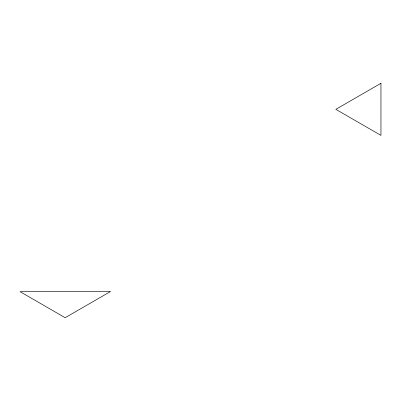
<?xml version="1.0" encoding="UTF-8"?>
<svg xmlns="http://www.w3.org/2000/svg" width="401" height="401" viewBox="0 0 401 401"><rect width="100%" height="100%" fill="white"/><g stroke="black" fill="none" stroke-linecap="round" stroke-linejoin="round"><path stroke-width="0.6" d="M380.95 83.293L335.837 109.338L380.95 135.383L380.95 83.293M110.275 291.662L65.162 317.707L20.05 291.662L110.275 291.662"/></g></svg>
